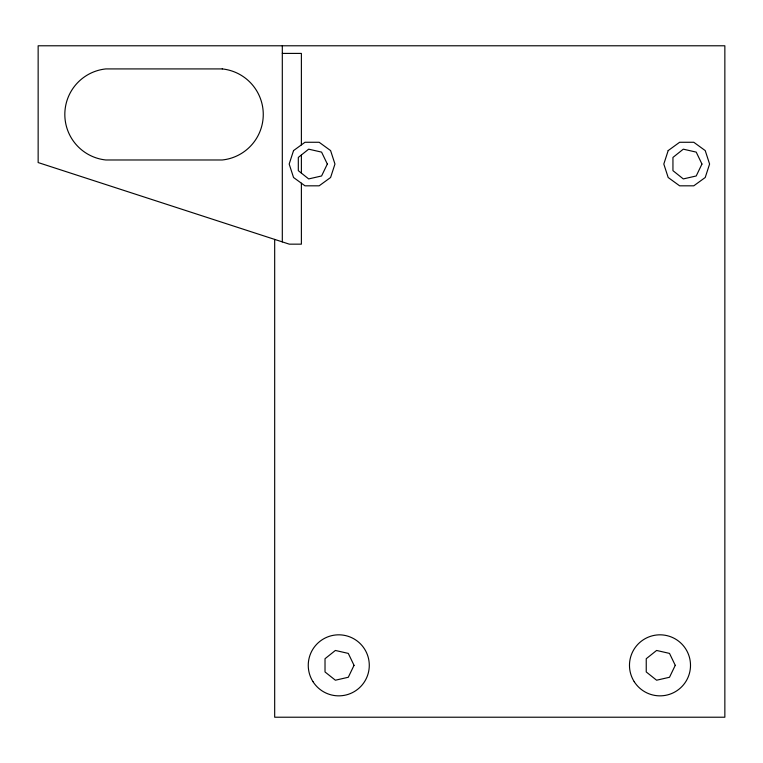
<?xml version="1.0" encoding="UTF-8"?>
<svg xmlns="http://www.w3.org/2000/svg" width="763" height="763" viewBox="0 0 763 763"><rect width="100%" height="100%" fill="white"/><g stroke="black" fill="none" stroke-linecap="round" stroke-linejoin="round"><path stroke-width="1.14" d="M282.31 53.41L301.385 53.41L301.385 144.894M301.385 154.975L301.385 173.115M301.385 183.196L301.385 244.16L289.301 244.16L38.15 162.557L38.15 45.78L724.85 45.78L724.85 717.22L274.68 717.22L274.68 239.41M282.31 45.78L282.31 241.89M293.545 150.588L289.177 164.045L293.545 177.502L304.99 185.819L319.144 185.819L330.589 177.502L334.957 164.045L330.589 150.588L319.144 142.271L304.99 142.271L293.545 150.588M668.178 150.588L663.81 164.045L668.178 177.502L679.623 185.819L693.777 185.819L705.222 177.502L709.59 164.045L705.222 150.588L693.777 142.271L679.623 142.271L668.178 150.588M327.327 164.045L321.585 175.976L308.672 178.923L298.314 170.664L298.314 157.426L308.672 149.167L321.585 152.114L327.327 164.045M354.032 665.336L348.29 677.267L335.377 680.215L325.019 671.955L325.019 658.717L335.377 650.457L348.29 653.405L354.032 665.336M701.96 164.045L696.218 175.976L683.305 178.923L672.947 170.664L672.947 157.426L683.305 149.167L696.218 152.114L701.96 164.045M675.255 665.336L669.513 677.267L656.6 680.215L646.242 671.955L646.242 658.717L656.6 650.457L669.513 653.405L675.255 665.336M222.243 68.918L105.847 68.918A45.78 45.78 0 0 0 105.847 159.982L222.243 159.982A45.78 45.78 0 0 0 222.243 68.918M312.973 681.645A30.52 30.52 0 0 0 365.792 679.518A30.52 30.52 0 0 0 337.542 634.845A30.52 30.52 0 0 0 312.973 681.645M634.196 681.645A30.52 30.52 0 0 0 687.015 679.518A30.52 30.52 0 0 0 658.765 634.845A30.52 30.52 0 0 0 634.196 681.645"/></g></svg>
